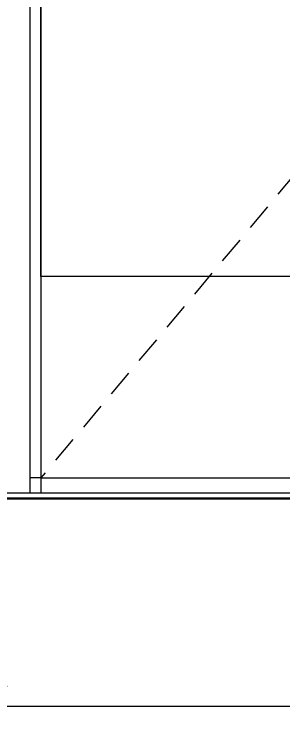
# Model space of a CAD drawing. Header units: millimetres. Extents: x 108096 to 167894, y -1987 to 21700.
# Drawn here: x 140547 to 140794, y 8173 to 8842 of the extents above; entities that cross this region are included whole.
import ezdxf

# ---------------------------------------------------------------- set-up
doc = ezdxf.new("R2010")
doc.units = ezdxf.units.MM
doc.linetypes.add('200_ШТРИХ__ш1_п0_6_', pattern=[40, 25, -15])
for name, color, linetype, lineweight in [('A-ANNO-DIMS', 7, 'Continuous', 9), ('A-ANNO-DIMS-25', 7, 'Continuous', 9), ('A-DOOR', 7, 'Continuous', 9), ('A-DOOR-3', 7, '200_ШТРИХ__ш1_п0_6_', 9), ('A-DOOR-FRAM-1', 7, 'Continuous', 9), ('A-FLOR', 7, 'Continuous', 9)]:
    doc.layers.add(name, color=color, linetype=linetype, lineweight=lineweight)
doc.layers.add('A-FLOR-1', color=7, linetype='Continuous', lineweight=9, true_color=0x787878)
doc.layers.add('A-FLOR-FNSH-1', color=7, linetype='Continuous', lineweight=30, true_color=0x3c3c3c)
doc.styles.add('ISOCPEUR_2', font='isocpeur.ttf', dxfattribs={"width": 0.9, "height": 62.5})
doc.dimstyles.new('ISO-2_5_0_9К_БОЛЬШОЙ_1', dxfattribs={"dimscale": 304.8, "dimtxt": 62.248823, "dimasz": 0.123031, "dimexe": 0.098425, "dimexo": 0.246063, "dimgap": 0, "dimtad": 1, "dimdec": 0, "dimrnd": 10, "dimzin": 0, "dimdsep": 46, "dimtxsty": 'ISOCPEUR_2', "dimblk1": 'OBLIQUE', "dimblk2": 'OBLIQUE', "dimsah": 1, "dimcen": 0.09, "dimdle": 0.098425, "dimazin": 0, "dimtfac": 1, "dimtdec": 4, "dimtix": 1, "dimtmove": 0, "dimatfit": 3, "dimfxl": 1, "dimtvp": 1, "dimtolj": 1, "dimtzin": 0, "dimarcsym": 2})

# ---------------------------------------------------------------- blocks, each defined once
blk = doc.blocks.new('110_Дверь_СКБ_1Ст_Внутренняя1 - Д-8 950x2100h_охрана-31784688-Развертка 3_33-2')
at = {"layer": 'A-DOOR'}
for p, q in [((-20700, 8600), (-20700, 10450)), ((-19850, 8600), (-20700, 8600)), ((-20700, 8600), (-20700, 8414)), ((-20700, 8414), (-19850, 8414))]:
    blk.add_line(p, q, dxfattribs=at)
at = {"layer": 'A-DOOR-3'}
blk.add_line((-19850, 9432), (-20700, 8414), dxfattribs=at)
at = {"layer": 'A-DOOR-FRAM-1'}
for p, q in [((-20710, 8400), (-20710, 10460)), ((-20700, 10460), (-20700, 8600)), ((-20700, 8414), (-20710, 8414)), ((-20700, 8414), (-20700, 8400))]:
    blk.add_line(p, q, dxfattribs=at)
blk = doc.blocks.new('DIMBLOCK24-Развертка 3_33-2')
at = {"layer": 'A-ANNO-DIMS-25'}
for p, q in [((140520.91, 8325), (140520.91, 8173.39)), ((141469.91, 8325), (141469.91, 8173.39)), ((140520.91, 8203.39), (140520.91, 8320)), ((141469.91, 8203.39), (141469.91, 8320)), ((140520.91, 8203.39), (141469.91, 8203.39))]:
    blk.add_line(p, q, dxfattribs=at)
at = {"layer": 'A-ANNO-DIMS-25', "lineweight": 20}
for p, q in [((140520.91, 8203.39), (140539.66, 8222.14)), ((141469.91, 8203.39), (141488.66, 8222.14)), ((140520.91, 8203.39), (140502.16, 8184.64)), ((141469.91, 8203.39), (141451.16, 8184.64))]:
    blk.add_line(p, q, dxfattribs=at)
at = {"layer": 'A-ANNO-DIMS-25', "color": 0, "insert": (140936.15, 8285.04), "char_height": 62.5, "width": 142.2146, "attachment_point": 1, "line_spacing_factor": 1.149209, "style": 'ISOCPEUR_2'}
blk.add_mtext('950', dxfattribs=at)
blk = doc.blocks.new('_Oblique')
at = {"color": 0, "linetype": 'ByBlock', "lineweight": -2}
blk.add_line((-0.5, -0.5), (0.5, 0.5), dxfattribs=at)

msp = doc.modelspace()

# ---------------------------------------------------------------- hatches: boundary and pattern name
at = {"layer": 'A-FLOR-1'}
h = msp.add_hatch(dxfattribs=at)
h.set_pattern_fill('FP_17', color=256, style=0, pattern_type=2)
h.set_pattern_definition([(45, (161120.4, 0), (-18.858538, 18.858538), [26.67, -4.445, 0.889, -4.445]), (45, (161120.4, 18.847), (-18.858538, 18.858538), []), (50, (161120.4, 0), (31.882273, -2.789042), [3.334, -36.671]), (355, (161120.4, 0), (-6.16744, 33.434757), [2.667, -29.337]), (100.451, (161123.057, -0.232), (25.71478, 30.64491), [2.833, -31.166]), (46.184, (161120.4, 8.89), (47.43861, -7.35742), [5.001, -55.007]), (96.636, (161124.354, 8.277), (41.54552, 43.30015), [4.25, -46.749]), (351.184, (161120.4, 8.89), (41.54594, 43.29915), [4, -44.005]), (21, (161124.846, 6.667), (26.53271, -17.896184), [3.334, -36.671]), (326, (161124.846, 6.667), (10.81533, 32.23273), [2.667, -29.337]), (71.451, (161127.057, 5.176), (37.347598, 14.33587), [2.833, -31.166]), (37.5, (161120.401, 0), (0.5409076, 14.797043), [0.8382, -28.143, 0.8382, -28.943, -29.448]), (37.5, (161120.401, 0), (0.5409076, 14.797043), [-58.763, 0.8382, -28.61]), (7.5, (161120.401, 0), (11.693745, 17.531323), [0.8382, -16.142, 0.8382, -27.476, -11.224]), (7.5, (161120.401, 0), (11.693745, 17.531323), [-45.295, 0.8382, -10.385]), (327.5, (161110.488, 0), (23.728552, -1.0023125), [0.8382, -10.274, 0.8382, -33.833, -46.006]), (327.5, (161110.488, 0), (23.728552, -1.0023125), [-45.783, 0.8382, -45.168]), (317.5, (161106.043, 0), (25.922812, 4.44989), [0.8382, -13.608, 0.8382, -22.187, -32.671]), (317.5, (161106.043, 0), (25.922812, 4.44989), [-37.471, 0.8382, -31.833])])
h.paths.add_polyline_path([(147553.22, 8394.52), (147670.91, 8394.52), (147670.91, 8395), (140120.91, 8395), (140120.91, 8394.52), (147523.73, 8394.52)])

# ---------------------------------------------------------------- linework, layer by layer
at = {"layer": 'A-FLOR'}
msp.add_line((147649.91, 8400), (140141.91, 8400), dxfattribs=at)
at = {"layer": 'A-FLOR-FNSH-1'}
msp.add_line((147670.91, 8395), (140120.91, 8395), dxfattribs=at)

# ---------------------------------------------------------------- block references
at = {"layer": 'A-DOOR'}
msp.add_blockref('110_Дверь_СКБ_1Ст_Внутренняя1 - Д-8 950x2100h_охрана-31784688-Развертка 3_33-2', (161270.91, 0), dxfattribs=at)

# ---------------------------------------------------------------- dimensions: what is measured, and where the dimension line sits
at = {"layer": 'A-ANNO-DIMS'}
dim = msp.add_linear_dim(base=(141469.91, 8203.39), p1=(140520.91, 8400), p2=(141469.91, 8400), dimstyle='ISO-2_5_0_9К_БОЛЬШОЙ_1', override={"dimpost": '<>', "dimfxl": 949.000005}, dxfattribs=at)
dim.commit()
dim.dimension.update_dxf_attribs({"geometry": 'DIMBLOCK24-Развертка 3_33-2', "text_midpoint": (140995.41, 8234.64)})

doc.saveas('drawing.dxf')
